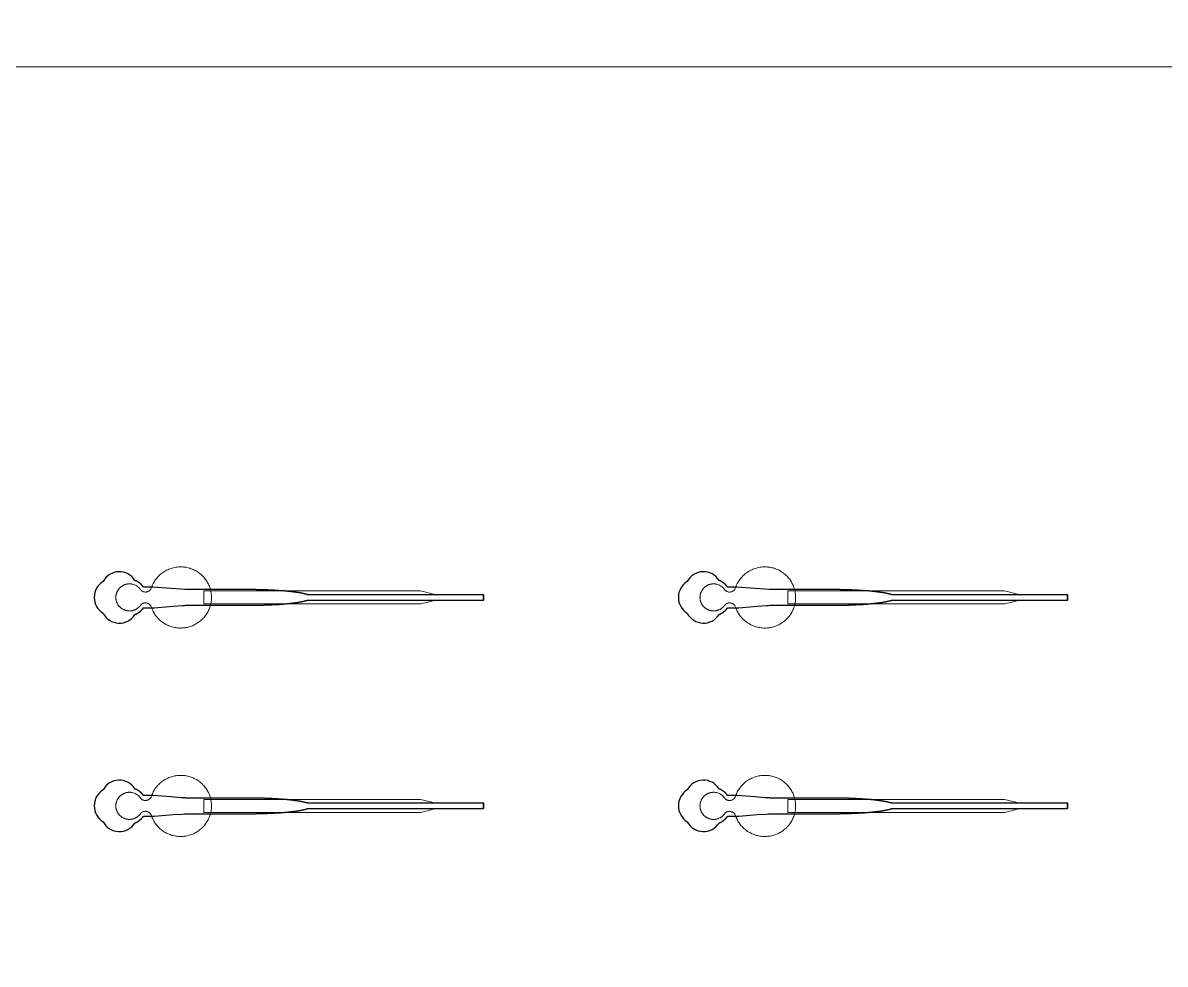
# Model space of a CAD drawing. Header units: inches. Extents: x -52997 to 52003, y -52254 to 52746.
# Drawn here: x -21881 to -10919, y 8292 to 17323 of the extents above; entities that cross this region are included whole.
import ezdxf

# ---------------------------------------------------------------- set-up
doc = ezdxf.new("R2010")
doc.units = ezdxf.units.IN
doc.header["$MEASUREMENT"] = 0
doc.layers.add('1', color=1, linetype='Continuous')
doc.layers.add('2', color=140, linetype='Continuous', lineweight=0)
doc.layers.add('3', color=90, linetype='Continuous', lineweight=0)

msp = doc.modelspace()

# ---------------------------------------------------------------- linework, layer by layer
at = {"layer": '1'}
for points in [[(-16283, -47486), (0, -47486), (16283, -47486, 5.999107)], [(-16250, -47286), (0, -47286), (16250, -47286, 5.986812)], [(-13686, -45486), (0, -45486), (13686, -45486, 6.794322)], [(-20806, 11646), (-20806, 11647), (-20805, 11647), (-20804, 11647), (-20803, 11648), (-20802, 11648), (-20802, 11648), (-20801, 11649), (-20800, 11649), (-20799, 11649), (-20798, 11650), (-20797, 11650), (-20796, 11650), (-20796, 11651), (-20795, 11651), (-20794, 11652), (-20793, 11652), (-20792, 11653), (-20791, 11653), (-20790, 11653), (-20790, 11654), (-20789, 11654), (-20788, 11655), (-20787, 11655), (-20786, 11656), (-20785, 11656), (-20784, 11657), (-20784, 11657), (-20783, 11658), (-20782, 11658), (-20781, 11658), (-20780, 11659), (-20779, 11659), (-20778, 11660), (-20778, 11661), (-20777, 11661), (-20776, 11662), (-20775, 11662), (-20774, 11663), (-20773, 11663), (-20773, 11664), (-20772, 11664), (-20771, 11665), (-20770, 11665), (-20769, 11666), (-20768, 11667), (-20768, 11667), (-20767, 11668), (-20766, 11668), (-20765, 11669), (-20764, 11670), (-20763, 11670), (-20763, 11671), (-20762, 11671), (-20761, 11672), (-20760, 11673), (-20759, 11673), (-20759, 11674), (-20758, 11675), (-20757, 11675), (-20756, 11676), (-20755, 11677), (-20755, 11677), (-20754, 11678), (-20753, 11679), (-20752, 11679), (-20752, 11680), (-20751, 11681), (-20750, 11681), (-20749, 11682), (-20749, 11683), (-20748, 11683), (-20747, 11684), (-20746, 11685), (-20746, 11685), (-20745, 11686), (-20744, 11687), (-20743, 11688), (-20743, 11688), (-20742, 11689), (-20741, 11690), (-20741, 11690), (-20740, 11691), (-20739, 11692), (-20739, 11693), (-20738, 11693), (-20737, 11694), (-20737, 11695), (-20736, 11696), (-20735, 11696), (-20735, 11697), (-20734, 11698), (-20733, 11699), (-20733, 11699), (-20732, 11700), (-20732, 11701), (-20731, 11702), (-20730, 11702), (-20730, 11703), (-20729, 11704), (-20729, 11705), (-20728, 11705), (-20727, 11706), (-20727, 11707), (-20726, 11708), (-20726, 11709), (-20725, 11709), (-20725, 11710), (-20681, 11710), (-20659, 11710), (-20648, 11710), (-20646, 11710), (-20644, 11710), (-20644, 11710), (-20644, 11710), (-20644, 11710), (-20644, 11710), (-20644, 11710), (-20644, 11710), (-20644, 11710), (-20643, 11710), (-20642, 11710), (-20639, 11710), (-20617, 11712), (-20440, 11726), (-20352, 11732), (-20330, 11734), (-20319, 11735), (-20318, 11735), (-20318, 11735), (-20318, 11735), (-20318, 11735), (-20318, 11735), (-20318, 11735), (-20057, 11735), (-20051, 11735), (-20038, 11735), (-19938, 11735), (-19737, 11735), (-19724, 11735), (-19718, 11735), (-19715, 11735), (-19713, 11735), (-19713, 11735), (-19713, 11735), (-19713, 11735), (-19713, 11735), (-19713, 11735), (-19713, 11735), (-19712, 11735), (-19707, 11735), (-19703, 11735), (-19698, 11735), (-19694, 11735), (-19689, 11735), (-19684, 11735), (-19680, 11735), (-19675, 11735), (-19670, 11735), (-19665, 11735), (-19661, 11735), (-19656, 11735), (-19651, 11735), (-19647, 11736), (-19642, 11736), (-19637, 11736), (-19632, 11736), (-19627, 11736), (-19623, 11736), (-19618, 11736), (-19613, 11736), (-19608, 11736), (-19604, 11736), (-19599, 11736), (-19594, 11737), (-19589, 11737), (-19584, 11737), (-19579, 11737), (-19575, 11737), (-19570, 11737), (-19565, 11737), (-19560, 11738), (-19555, 11738), (-19550, 11738), (-19546, 11738), (-19541, 11738), (-19536, 11738), (-19531, 11739), (-19526, 11739), (-19521, 11739), (-19517, 11739), (-19512, 11739), (-19507, 11740), (-19502, 11740), (-19497, 11740), (-19493, 11740), (-19488, 11741), (-19483, 11741), (-19478, 11741), (-19474, 11741), (-19469, 11742), (-19464, 11742), (-19459, 11742), (-19455, 11742), (-19450, 11743), (-19445, 11743), (-19441, 11743), (-19436, 11743), (-19431, 11744), (-19427, 11744), (-19422, 11744), (-19418, 11745), (-19413, 11745), (-19411, 11745), (-19408, 11745), (-19406, 11746), (-19404, 11746), (-19402, 11746), (-19399, 11746), (-19397, 11746), (-19395, 11746), (-19393, 11747), (-19390, 11747), (-19388, 11747), (-19386, 11747), (-19384, 11747), (-19382, 11747), (-19379, 11748), (-19377, 11748), (-19375, 11748), (-19373, 11748), (-19371, 11748), (-19368, 11749), (-19366, 11749), (-19364, 11749), (-19362, 11749), (-19360, 11749), (-19358, 11750), (-19355, 11750), (-19353, 11750), (-19351, 11750), (-19349, 11750), (-19347, 11751), (-19345, 11751), (-19343, 11751), (-19341, 11751), (-19338, 11751), (-19336, 11752), (-19334, 11752), (-19332, 11752), (-19330, 11752), (-19328, 11752), (-19326, 11753), (-19324, 11753), (-19322, 11753), (-19320, 11753), (-19318, 11754), (-19316, 11754), (-19314, 11754), (-19312, 11754), (-19310, 11754), (-19308, 11755), (-19306, 11755), (-19304, 11755), (-19302, 11755), (-19300, 11756), (-19298, 11756), (-19296, 11756), (-19294, 11756), (-19292, 11757), (-19290, 11757), (-19289, 11757), (-19287, 11757), (-19285, 11757), (-19283, 11758), (-19281, 11758), (-19279, 11758), (-19277, 11758), (-19276, 11759), (-19274, 11759), (-19272, 11759), (-19270, 11759), (-19268, 11760), (-19266, 11760), (-19265, 11760), (-19263, 11760), (-19261, 11761), (-19259, 11761), (-19258, 11761), (-19256, 11761), (-19254, 11762), (-19252, 11762), (-19251, 11762), (-19249, 11762), (-19247, 11763), (-19246, 11763), (-19244, 11763), (-19242, 11763), (-19241, 11764), (-19239, 11764), (-19237, 11764), (-19236, 11765), (-19234, 11765), (-19233, 11765), (-19231, 11765), (-19229, 11766), (-19228, 11766), (-19226, 11766), (-19225, 11766), (-19223, 11767), (-19222, 11767), (-19220, 11767), (-19219, 11767), (-19217, 11768), (-19216, 11768), (-19214, 11768), (-19213, 11769), (-19211, 11769), (-19210, 11769), (-19208, 11769), (-19207, 11770), (-19205, 11770), (-19204, 11770), (-19203, 11771), (-19201, 11771), (-19200, 11771), (-19199, 11771), (-19197, 11772), (-19196, 11772), (-19194, 11772), (-19193, 11772), (-19192, 11773), (-19191, 11773), (-19189, 11773), (-19188, 11774), (-19187, 11774), (-19185, 11774), (-19184, 11775), (-19183, 11775), (-19182, 11775), (-19181, 11775), (-19179, 11776), (-19178, 11776), (-19177, 11776), (-19176, 11777), (-19175, 11777), (-19173, 11777), (-19172, 11777), (-19171, 11778), (-19170, 11778), (-19169, 11778), (-19168, 11779), (-19167, 11779), (-19166, 11779), (-19165, 11779), (-19164, 11780), (-19163, 11780), (-19162, 11780), (-19161, 11781), (-19160, 11781), (-19159, 11781), (-19158, 11782), (-19157, 11782), (-19156, 11782), (-19155, 11782), (-19154, 11783), (-19153, 11783), (-19152, 11783), (-19151, 11784), (-19150, 11784), (-19149, 11784), (-19148, 11785), (-19147, 11785), (-17461, 11785), (-17461, 11835), (-19147, 11835), (-19147, 11835), (-19148, 11835), (-19149, 11836), (-19150, 11836), (-19151, 11836), (-19152, 11837), (-19152, 11837), (-19153, 11837), (-19154, 11838), (-19155, 11838), (-19156, 11838), (-19157, 11838), (-19158, 11839), (-19159, 11839), (-19160, 11839), (-19161, 11840), (-19162, 11840), (-19163, 11840), (-19164, 11841), (-19165, 11841), (-19166, 11841), (-19168, 11841), (-19169, 11842), (-19170, 11842), (-19171, 11842), (-19172, 11843), (-19173, 11843), (-19174, 11843), (-19175, 11843), (-19177, 11844), (-19178, 11844), (-19179, 11844), (-19180, 11845), (-19181, 11845), (-19183, 11845), (-19184, 11846), (-19185, 11846), (-19186, 11846), (-19188, 11846), (-19189, 11847), (-19190, 11847), (-19191, 11847), (-19193, 11848), (-19194, 11848), (-19195, 11848), (-19197, 11848), (-19198, 11849), (-19200, 11849), (-19201, 11849), (-19202, 11850), (-19204, 11850), (-19205, 11850), (-19207, 11850), (-19208, 11851), (-19209, 11851), (-19211, 11851), (-19212, 11851), (-19214, 11852), (-19215, 11852), (-19217, 11852), (-19218, 11853), (-19220, 11853), (-19221, 11853), (-19223, 11853), (-19224, 11854), (-19226, 11854), (-19227, 11854), (-19229, 11854), (-19231, 11855), (-19232, 11855), (-19234, 11855), (-19235, 11856), (-19237, 11856), (-19239, 11856), (-19240, 11856), (-19242, 11857), (-19244, 11857), (-19245, 11857), (-19247, 11857), (-19249, 11858), (-19250, 11858), (-19252, 11858), (-19254, 11858), (-19256, 11859), (-19257, 11859), (-19259, 11859), (-19261, 11859), (-19263, 11860), (-19264, 11860), (-19266, 11860), (-19268, 11860), (-19270, 11861), (-19272, 11861), (-19273, 11861), (-19275, 11861), (-19277, 11862), (-19279, 11862), (-19281, 11862), (-19283, 11862), (-19284, 11863), (-19286, 11863), (-19288, 11863), (-19290, 11863), (-19292, 11864), (-19294, 11864), (-19296, 11864), (-19298, 11864), (-19300, 11864), (-19302, 11865), (-19304, 11865), (-19306, 11865), (-19308, 11865), (-19310, 11866), (-19312, 11866), (-19314, 11866), (-19316, 11866), (-19318, 11867), (-19320, 11867), (-19322, 11867), (-19324, 11867), (-19326, 11867), (-19328, 11868), (-19330, 11868), (-19332, 11868), (-19334, 11868), (-19336, 11868), (-19338, 11869), (-19340, 11869), (-19342, 11869), (-19344, 11869), (-19346, 11869), (-19349, 11870), (-19351, 11870), (-19353, 11870), (-19355, 11870), (-19357, 11870), (-19359, 11871), (-19361, 11871), (-19363, 11871), (-19366, 11871), (-19368, 11871), (-19370, 11872), (-19372, 11872), (-19374, 11872), (-19377, 11872), (-19379, 11872), (-19381, 11873), (-19383, 11873), (-19385, 11873), (-19388, 11873), (-19390, 11873), (-19392, 11873), (-19394, 11874), (-19397, 11874), (-19399, 11874), (-19401, 11874), (-19403, 11874), (-19406, 11874), (-19408, 11875), (-19410, 11875), (-19415, 11875), (-19419, 11875), (-19424, 11876), (-19428, 11876), (-19433, 11876), (-19438, 11877), (-19442, 11877), (-19447, 11877), (-19452, 11878), (-19456, 11878), (-19461, 11878), (-19466, 11878), (-19470, 11879), (-19475, 11879), (-19480, 11879), (-19485, 11879), (-19489, 11880), (-19494, 11880), (-19499, 11880), (-19504, 11880), (-19508, 11881), (-19513, 11881), (-19518, 11881), (-19523, 11881), (-19528, 11881), (-19532, 11882), (-19537, 11882), (-19542, 11882), (-19547, 11882), (-19552, 11882), (-19556, 11882), (-19561, 11883), (-19566, 11883), (-19571, 11883), (-19576, 11883), (-19581, 11883), (-19585, 11883), (-19590, 11883), (-19595, 11884), (-19600, 11884), (-19604, 11884), (-19609, 11884), (-19614, 11884), (-19619, 11884), (-19624, 11884), (-19628, 11884), (-19633, 11884), (-19638, 11884), (-19643, 11885), (-19647, 11885), (-19652, 11885), (-19657, 11885), (-19661, 11885), (-19666, 11885), (-19671, 11885), (-19675, 11885), (-19680, 11885), (-19685, 11885), (-19689, 11885), (-19694, 11885), (-19698, 11885), (-19701, 11885), (-19701, 11885), (-19702, 11885), (-19702, 11885), (-19702, 11885), (-19704, 11885), (-19710, 11885), (-19723, 11885), (-19774, 11885), (-19978, 11885), (-20029, 11885), (-20054, 11885), (-20060, 11885), (-20062, 11885), (-20318, 11885), (-20318, 11885), (-20318, 11885), (-20318, 11885), (-20318, 11885), (-20318, 11885), (-20319, 11885), (-20320, 11885), (-20326, 11886), (-20370, 11889), (-20458, 11896), (-20635, 11909), (-20640, 11910), (-20643, 11910), (-20644, 11910), (-20644, 11910), (-20644, 11910), (-20644, 11910), (-20644, 11910), (-20644, 11910), (-20644, 11910), (-20644, 11910), (-20645, 11910), (-20647, 11910), (-20653, 11910), (-20664, 11910), (-20685, 11910), (-20707, 11910), (-20718, 11910), (-20724, 11910), (-20724, 11910), (-20724, 11910), (-20725, 11910), (-20725, 11910), (-20725, 11910), (-20725, 11910), (-20725, 11910), (-20725, 11911), (-20726, 11912), (-20727, 11913), (-20727, 11914), (-20728, 11915), (-20729, 11916), (-20730, 11917), (-20731, 11918), (-20732, 11920), (-20733, 11921), (-20734, 11922), (-20734, 11923), (-20735, 11924), (-20736, 11925), (-20737, 11926), (-20738, 11927), (-20739, 11928), (-20740, 11929), (-20741, 11930), (-20742, 11932), (-20743, 11933), (-20744, 11934), (-20746, 11935), (-20747, 11936), (-20748, 11937), (-20749, 11938), (-20750, 11939), (-20751, 11940), (-20752, 11941), (-20753, 11942), (-20754, 11943), (-20756, 11944), (-20757, 11945), (-20758, 11946), (-20759, 11947), (-20760, 11948), (-20762, 11949), (-20763, 11950), (-20764, 11951), (-20765, 11951), (-20767, 11952), (-20768, 11953), (-20769, 11954), (-20770, 11955), (-20772, 11956), (-20773, 11957), (-20774, 11958), (-20776, 11958), (-20777, 11959), (-20778, 11960), (-20780, 11961), (-20781, 11962), (-20782, 11962), (-20784, 11963), (-20785, 11964), (-20786, 11965), (-20788, 11965), (-20789, 11966), (-20791, 11967), (-20792, 11968), (-20793, 11968), (-20795, 11969), (-20796, 11970), (-20798, 11970), (-20799, 11971), (-20801, 11971), (-20802, 11972), (-20803, 11973), (-20805, 11973), (-20806, 11974, 0.576044), (-21111, 11964, 0.560065), (-21111, 11658, 0.578435)], [(-15200, 11646), (-15200, 11647), (-15199, 11647), (-15198, 11647), (-15197, 11648), (-15197, 11648), (-15196, 11648), (-15195, 11649), (-15194, 11649), (-15193, 11649), (-15192, 11650), (-15191, 11650), (-15191, 11650), (-15190, 11651), (-15189, 11651), (-15188, 11652), (-15187, 11652), (-15186, 11653), (-15185, 11653), (-15185, 11653), (-15184, 11654), (-15183, 11654), (-15182, 11655), (-15181, 11655), (-15180, 11656), (-15179, 11656), (-15179, 11657), (-15178, 11657), (-15177, 11658), (-15176, 11658), (-15175, 11658), (-15174, 11659), (-15173, 11659), (-15173, 11660), (-15172, 11661), (-15171, 11661), (-15170, 11662), (-15169, 11662), (-15168, 11663), (-15168, 11663), (-15167, 11664), (-15166, 11664), (-15165, 11665), (-15164, 11665), (-15163, 11666), (-15162, 11667), (-15162, 11667), (-15161, 11668), (-15160, 11668), (-15159, 11669), (-15158, 11670), (-15158, 11670), (-15157, 11671), (-15156, 11671), (-15155, 11672), (-15154, 11673), (-15154, 11673), (-15153, 11674), (-15152, 11675), (-15151, 11675), (-15150, 11676), (-15150, 11677), (-15149, 11677), (-15148, 11678), (-15147, 11679), (-15146, 11679), (-15146, 11680), (-15145, 11681), (-15144, 11681), (-15143, 11682), (-15143, 11683), (-15142, 11683), (-15141, 11684), (-15140, 11685), (-15140, 11685), (-15139, 11686), (-15138, 11687), (-15138, 11688), (-15137, 11688), (-15136, 11689), (-15135, 11690), (-15135, 11690), (-15134, 11691), (-15133, 11692), (-15133, 11693), (-15132, 11693), (-15131, 11694), (-15131, 11695), (-15130, 11696), (-15129, 11696), (-15129, 11697), (-15128, 11698), (-15127, 11699), (-15127, 11699), (-15126, 11700), (-15126, 11701), (-15125, 11702), (-15124, 11702), (-15124, 11703), (-15123, 11704), (-15123, 11705), (-15122, 11705), (-15121, 11706), (-15121, 11707), (-15120, 11708), (-15120, 11709), (-15119, 11709), (-15119, 11710), (-15075, 11710), (-15053, 11710), (-15042, 11710), (-15040, 11710), (-15038, 11710), (-15038, 11710), (-15038, 11710), (-15038, 11710), (-15038, 11710), (-15038, 11710), (-15038, 11710), (-15038, 11710), (-15037, 11710), (-15036, 11710), (-15033, 11710), (-15011, 11712), (-14834, 11726), (-14746, 11732), (-14724, 11734), (-14713, 11735), (-14712, 11735), (-14712, 11735), (-14712, 11735), (-14712, 11735), (-14712, 11735), (-14712, 11735), (-14451, 11735), (-14445, 11735), (-14433, 11735), (-14332, 11735), (-14131, 11735), (-14118, 11735), (-14112, 11735), (-14109, 11735), (-14107, 11735), (-14107, 11735), (-14107, 11735), (-14107, 11735), (-14107, 11735), (-14107, 11735), (-14107, 11735), (-14106, 11735), (-14101, 11735), (-14097, 11735), (-14092, 11735), (-14088, 11735), (-14083, 11735), (-14078, 11735), (-14074, 11735), (-14069, 11735), (-14064, 11735), (-14060, 11735), (-14055, 11735), (-14050, 11735), (-14045, 11735), (-14041, 11736), (-14036, 11736), (-14031, 11736), (-14026, 11736), (-14022, 11736), (-14017, 11736), (-14012, 11736), (-14007, 11736), (-14002, 11736), (-13998, 11736), (-13993, 11736), (-13988, 11737), (-13983, 11737), (-13978, 11737), (-13974, 11737), (-13969, 11737), (-13964, 11737), (-13959, 11737), (-13954, 11738), (-13949, 11738), (-13945, 11738), (-13940, 11738), (-13935, 11738), (-13930, 11738), (-13925, 11739), (-13920, 11739), (-13916, 11739), (-13911, 11739), (-13906, 11739), (-13901, 11740), (-13896, 11740), (-13892, 11740), (-13887, 11740), (-13882, 11741), (-13877, 11741), (-13872, 11741), (-13868, 11741), (-13863, 11742), (-13858, 11742), (-13854, 11742), (-13849, 11742), (-13844, 11743), (-13839, 11743), (-13835, 11743), (-13830, 11743), (-13825, 11744), (-13821, 11744), (-13816, 11744), (-13812, 11745), (-13807, 11745), (-13805, 11745), (-13803, 11745), (-13800, 11746), (-13798, 11746), (-13796, 11746), (-13793, 11746), (-13791, 11746), (-13789, 11746), (-13787, 11747), (-13785, 11747), (-13782, 11747), (-13780, 11747), (-13778, 11747), (-13776, 11747), (-13773, 11748), (-13771, 11748), (-13769, 11748), (-13767, 11748), (-13765, 11748), (-13762, 11749), (-13760, 11749), (-13758, 11749), (-13756, 11749), (-13754, 11749), (-13752, 11750), (-13750, 11750), (-13747, 11750), (-13745, 11750), (-13743, 11750), (-13741, 11751), (-13739, 11751), (-13737, 11751), (-13735, 11751), (-13733, 11751), (-13730, 11752), (-13728, 11752), (-13726, 11752), (-13724, 11752), (-13722, 11752), (-13720, 11753), (-13718, 11753), (-13716, 11753), (-13714, 11753), (-13712, 11754), (-13710, 11754), (-13708, 11754), (-13706, 11754), (-13704, 11754), (-13702, 11755), (-13700, 11755), (-13698, 11755), (-13696, 11755), (-13694, 11756), (-13692, 11756), (-13690, 11756), (-13688, 11756), (-13687, 11757), (-13685, 11757), (-13683, 11757), (-13681, 11757), (-13679, 11757), (-13677, 11758), (-13675, 11758), (-13673, 11758), (-13671, 11758), (-13670, 11759), (-13668, 11759), (-13666, 11759), (-13664, 11759), (-13662, 11760), (-13661, 11760), (-13659, 11760), (-13657, 11760), (-13655, 11761), (-13654, 11761), (-13652, 11761), (-13650, 11761), (-13648, 11762), (-13647, 11762), (-13645, 11762), (-13643, 11762), (-13641, 11763), (-13640, 11763), (-13638, 11763), (-13636, 11763), (-13635, 11764), (-13633, 11764), (-13632, 11764), (-13630, 11765), (-13628, 11765), (-13627, 11765), (-13625, 11765), (-13624, 11766), (-13622, 11766), (-13620, 11766), (-13619, 11766), (-13617, 11767), (-13616, 11767), (-13614, 11767), (-13613, 11767), (-13611, 11768), (-13610, 11768), (-13608, 11768), (-13607, 11769), (-13605, 11769), (-13604, 11769), (-13602, 11769), (-13601, 11770), (-13600, 11770), (-13598, 11770), (-13597, 11771), (-13595, 11771), (-13594, 11771), (-13593, 11771), (-13591, 11772), (-13590, 11772), (-13589, 11772), (-13587, 11772), (-13586, 11773), (-13585, 11773), (-13583, 11773), (-13582, 11774), (-13581, 11774), (-13580, 11774), (-13578, 11775), (-13577, 11775), (-13576, 11775), (-13575, 11775), (-13573, 11776), (-13572, 11776), (-13571, 11776), (-13570, 11777), (-13569, 11777), (-13568, 11777), (-13566, 11777), (-13565, 11778), (-13564, 11778), (-13563, 11778), (-13562, 11779), (-13561, 11779), (-13560, 11779), (-13559, 11779), (-13558, 11780), (-13557, 11780), (-13556, 11780), (-13555, 11781), (-13554, 11781), (-13553, 11781), (-13552, 11782), (-13551, 11782), (-13550, 11782), (-13549, 11782), (-13548, 11783), (-13547, 11783), (-13546, 11783), (-13545, 11784), (-13544, 11784), (-13543, 11784), (-13542, 11785), (-13541, 11785), (-11855, 11785), (-11855, 11835), (-13541, 11835), (-13541, 11835), (-13542, 11835), (-13543, 11836), (-13544, 11836), (-13545, 11836), (-13546, 11837), (-13547, 11837), (-13548, 11837), (-13548, 11838), (-13549, 11838), (-13550, 11838), (-13551, 11838), (-13552, 11839), (-13553, 11839), (-13554, 11839), (-13555, 11840), (-13556, 11840), (-13557, 11840), (-13558, 11841), (-13559, 11841), (-13561, 11841), (-13562, 11841), (-13563, 11842), (-13564, 11842), (-13565, 11842), (-13566, 11843), (-13567, 11843), (-13568, 11843), (-13570, 11843), (-13571, 11844), (-13572, 11844), (-13573, 11844), (-13574, 11845), (-13575, 11845), (-13577, 11845), (-13578, 11846), (-13579, 11846), (-13580, 11846), (-13582, 11846), (-13583, 11847), (-13584, 11847), (-13586, 11847), (-13587, 11848), (-13588, 11848), (-13590, 11848), (-13591, 11848), (-13592, 11849), (-13594, 11849), (-13595, 11849), (-13596, 11850), (-13598, 11850), (-13599, 11850), (-13601, 11850), (-13602, 11851), (-13603, 11851), (-13605, 11851), (-13606, 11851), (-13608, 11852), (-13609, 11852), (-13611, 11852), (-13612, 11853), (-13614, 11853), (-13615, 11853), (-13617, 11853), (-13618, 11854), (-13620, 11854), (-13622, 11854), (-13623, 11854), (-13625, 11855), (-13626, 11855), (-13628, 11855), (-13630, 11856), (-13631, 11856), (-13633, 11856), (-13634, 11856), (-13636, 11857), (-13638, 11857), (-13639, 11857), (-13641, 11857), (-13643, 11858), (-13645, 11858), (-13646, 11858), (-13648, 11858), (-13650, 11859), (-13651, 11859), (-13653, 11859), (-13655, 11859), (-13657, 11860), (-13658, 11860), (-13660, 11860), (-13662, 11860), (-13664, 11861), (-13666, 11861), (-13667, 11861), (-13669, 11861), (-13671, 11862), (-13673, 11862), (-13675, 11862), (-13677, 11862), (-13679, 11863), (-13680, 11863), (-13682, 11863), (-13684, 11863), (-13686, 11864), (-13688, 11864), (-13690, 11864), (-13692, 11864), (-13694, 11864), (-13696, 11865), (-13698, 11865), (-13700, 11865), (-13702, 11865), (-13704, 11866), (-13706, 11866), (-13708, 11866), (-13710, 11866), (-13712, 11867), (-13714, 11867), (-13716, 11867), (-13718, 11867), (-13720, 11867), (-13722, 11868), (-13724, 11868), (-13726, 11868), (-13728, 11868), (-13730, 11868), (-13732, 11869), (-13734, 11869), (-13736, 11869), (-13738, 11869), (-13741, 11869), (-13743, 11870), (-13745, 11870), (-13747, 11870), (-13749, 11870), (-13751, 11870), (-13753, 11871), (-13755, 11871), (-13758, 11871), (-13760, 11871), (-13762, 11871), (-13764, 11872), (-13766, 11872), (-13768, 11872), (-13771, 11872), (-13773, 11872), (-13775, 11873), (-13777, 11873), (-13780, 11873), (-13782, 11873), (-13784, 11873), (-13786, 11873), (-13788, 11874), (-13791, 11874), (-13793, 11874), (-13795, 11874), (-13797, 11874), (-13800, 11874), (-13802, 11875), (-13804, 11875), (-13809, 11875), (-13813, 11875), (-13818, 11876), (-13823, 11876), (-13827, 11876), (-13832, 11877), (-13836, 11877), (-13841, 11877), (-13846, 11878), (-13850, 11878), (-13855, 11878), (-13860, 11878), (-13865, 11879), (-13869, 11879), (-13874, 11879), (-13879, 11879), (-13884, 11880), (-13888, 11880), (-13893, 11880), (-13898, 11880), (-13903, 11881), (-13907, 11881), (-13912, 11881), (-13917, 11881), (-13922, 11881), (-13927, 11882), (-13931, 11882), (-13936, 11882), (-13941, 11882), (-13946, 11882), (-13951, 11882), (-13955, 11883), (-13960, 11883), (-13965, 11883), (-13970, 11883), (-13975, 11883), (-13979, 11883), (-13984, 11883), (-13989, 11884), (-13994, 11884), (-13999, 11884), (-14003, 11884), (-14008, 11884), (-14013, 11884), (-14018, 11884), (-14022, 11884), (-14027, 11884), (-14032, 11884), (-14037, 11885), (-14041, 11885), (-14046, 11885), (-14051, 11885), (-14055, 11885), (-14060, 11885), (-14065, 11885), (-14069, 11885), (-14074, 11885), (-14079, 11885), (-14083, 11885), (-14088, 11885), (-14093, 11885), (-14095, 11885), (-14095, 11885), (-14096, 11885), (-14096, 11885), (-14096, 11885), (-14098, 11885), (-14104, 11885), (-14117, 11885), (-14168, 11885), (-14372, 11885), (-14423, 11885), (-14448, 11885), (-14455, 11885), (-14456, 11885), (-14712, 11885), (-14712, 11885), (-14712, 11885), (-14712, 11885), (-14712, 11885), (-14713, 11885), (-14713, 11885), (-14714, 11885), (-14720, 11886), (-14764, 11889), (-14852, 11896), (-15029, 11909), (-15034, 11910), (-15037, 11910), (-15038, 11910), (-15038, 11910), (-15038, 11910), (-15038, 11910), (-15038, 11910), (-15038, 11910), (-15038, 11910), (-15038, 11910), (-15039, 11910), (-15041, 11910), (-15047, 11910), (-15058, 11910), (-15080, 11910), (-15101, 11910), (-15112, 11910), (-15118, 11910), (-15118, 11910), (-15119, 11910), (-15119, 11910), (-15119, 11910), (-15119, 11910), (-15119, 11910), (-15119, 11910), (-15119, 11911), (-15120, 11912), (-15121, 11913), (-15122, 11914), (-15122, 11915), (-15123, 11916), (-15124, 11917), (-15125, 11918), (-15126, 11920), (-15127, 11921), (-15128, 11922), (-15129, 11923), (-15130, 11924), (-15131, 11925), (-15131, 11926), (-15132, 11927), (-15133, 11928), (-15134, 11929), (-15135, 11930), (-15136, 11932), (-15138, 11933), (-15139, 11934), (-15140, 11935), (-15141, 11936), (-15142, 11937), (-15143, 11938), (-15144, 11939), (-15145, 11940), (-15146, 11941), (-15147, 11942), (-15149, 11943), (-15150, 11944), (-15151, 11945), (-15152, 11946), (-15153, 11947), (-15155, 11948), (-15156, 11949), (-15157, 11950), (-15158, 11951), (-15159, 11951), (-15161, 11952), (-15162, 11953), (-15163, 11954), (-15165, 11955), (-15166, 11956), (-15167, 11957), (-15168, 11958), (-15170, 11958), (-15171, 11959), (-15172, 11960), (-15174, 11961), (-15175, 11962), (-15176, 11962), (-15178, 11963), (-15179, 11964), (-15181, 11965), (-15182, 11965), (-15183, 11966), (-15185, 11967), (-15186, 11968), (-15188, 11968), (-15189, 11969), (-15190, 11970), (-15192, 11970), (-15193, 11971), (-15195, 11971), (-15196, 11972), (-15198, 11973), (-15199, 11973), (-15200, 11974, 0.576044), (-15505, 11964, 0.560065), (-15505, 11658, 0.578435)], [(-20806, 9646), (-20806, 9647), (-20805, 9647), (-20804, 9647), (-20803, 9648), (-20802, 9648), (-20802, 9648), (-20801, 9649), (-20800, 9649), (-20799, 9649), (-20798, 9650), (-20797, 9650), (-20796, 9650), (-20796, 9651), (-20795, 9651), (-20794, 9652), (-20793, 9652), (-20792, 9653), (-20791, 9653), (-20790, 9653), (-20790, 9654), (-20789, 9654), (-20788, 9655), (-20787, 9655), (-20786, 9656), (-20785, 9656), (-20784, 9657), (-20784, 9657), (-20783, 9658), (-20782, 9658), (-20781, 9658), (-20780, 9659), (-20779, 9659), (-20778, 9660), (-20778, 9661), (-20777, 9661), (-20776, 9662), (-20775, 9662), (-20774, 9663), (-20773, 9663), (-20773, 9664), (-20772, 9664), (-20771, 9665), (-20770, 9665), (-20769, 9666), (-20768, 9667), (-20768, 9667), (-20767, 9668), (-20766, 9668), (-20765, 9669), (-20764, 9670), (-20763, 9670), (-20763, 9671), (-20762, 9671), (-20761, 9672), (-20760, 9673), (-20759, 9673), (-20759, 9674), (-20758, 9675), (-20757, 9675), (-20756, 9676), (-20755, 9677), (-20755, 9677), (-20754, 9678), (-20753, 9679), (-20752, 9679), (-20752, 9680), (-20751, 9681), (-20750, 9681), (-20749, 9682), (-20749, 9683), (-20748, 9683), (-20747, 9684), (-20746, 9685), (-20746, 9685), (-20745, 9686), (-20744, 9687), (-20743, 9688), (-20743, 9688), (-20742, 9689), (-20741, 9690), (-20741, 9690), (-20740, 9691), (-20739, 9692), (-20739, 9693), (-20738, 9693), (-20737, 9694), (-20737, 9695), (-20736, 9696), (-20735, 9696), (-20735, 9697), (-20734, 9698), (-20733, 9699), (-20733, 9699), (-20732, 9700), (-20732, 9701), (-20731, 9702), (-20730, 9702), (-20730, 9703), (-20729, 9704), (-20729, 9705), (-20728, 9705), (-20727, 9706), (-20727, 9707), (-20726, 9708), (-20726, 9709), (-20725, 9709), (-20725, 9710), (-20681, 9710), (-20659, 9710), (-20648, 9710), (-20646, 9710), (-20644, 9710), (-20644, 9710), (-20644, 9710), (-20644, 9710), (-20644, 9710), (-20644, 9710), (-20644, 9710), (-20644, 9710), (-20643, 9710), (-20642, 9710), (-20639, 9710), (-20617, 9712), (-20440, 9726), (-20352, 9732), (-20330, 9734), (-20319, 9735), (-20318, 9735), (-20318, 9735), (-20318, 9735), (-20318, 9735), (-20318, 9735), (-20318, 9735), (-20057, 9735), (-20051, 9735), (-20038, 9735), (-19938, 9735), (-19737, 9735), (-19724, 9735), (-19718, 9735), (-19715, 9735), (-19713, 9735), (-19713, 9735), (-19713, 9735), (-19713, 9735), (-19713, 9735), (-19713, 9735), (-19713, 9735), (-19712, 9735), (-19707, 9735), (-19703, 9735), (-19698, 9735), (-19694, 9735), (-19689, 9735), (-19684, 9735), (-19680, 9735), (-19675, 9735), (-19670, 9735), (-19665, 9735), (-19661, 9735), (-19656, 9735), (-19651, 9735), (-19647, 9736), (-19642, 9736), (-19637, 9736), (-19632, 9736), (-19627, 9736), (-19623, 9736), (-19618, 9736), (-19613, 9736), (-19608, 9736), (-19604, 9736), (-19599, 9736), (-19594, 9737), (-19589, 9737), (-19584, 9737), (-19579, 9737), (-19575, 9737), (-19570, 9737), (-19565, 9737), (-19560, 9738), (-19555, 9738), (-19550, 9738), (-19546, 9738), (-19541, 9738), (-19536, 9738), (-19531, 9739), (-19526, 9739), (-19521, 9739), (-19517, 9739), (-19512, 9739), (-19507, 9740), (-19502, 9740), (-19497, 9740), (-19493, 9740), (-19488, 9741), (-19483, 9741), (-19478, 9741), (-19474, 9741), (-19469, 9742), (-19464, 9742), (-19459, 9742), (-19455, 9742), (-19450, 9743), (-19445, 9743), (-19441, 9743), (-19436, 9743), (-19431, 9744), (-19427, 9744), (-19422, 9744), (-19418, 9745), (-19413, 9745), (-19411, 9745), (-19408, 9745), (-19406, 9746), (-19404, 9746), (-19402, 9746), (-19399, 9746), (-19397, 9746), (-19395, 9746), (-19393, 9747), (-19390, 9747), (-19388, 9747), (-19386, 9747), (-19384, 9747), (-19382, 9747), (-19379, 9748), (-19377, 9748), (-19375, 9748), (-19373, 9748), (-19371, 9748), (-19368, 9749), (-19366, 9749), (-19364, 9749), (-19362, 9749), (-19360, 9749), (-19358, 9750), (-19355, 9750), (-19353, 9750), (-19351, 9750), (-19349, 9750), (-19347, 9751), (-19345, 9751), (-19343, 9751), (-19341, 9751), (-19338, 9751), (-19336, 9752), (-19334, 9752), (-19332, 9752), (-19330, 9752), (-19328, 9752), (-19326, 9753), (-19324, 9753), (-19322, 9753), (-19320, 9753), (-19318, 9754), (-19316, 9754), (-19314, 9754), (-19312, 9754), (-19310, 9754), (-19308, 9755), (-19306, 9755), (-19304, 9755), (-19302, 9755), (-19300, 9756), (-19298, 9756), (-19296, 9756), (-19294, 9756), (-19292, 9757), (-19290, 9757), (-19289, 9757), (-19287, 9757), (-19285, 9757), (-19283, 9758), (-19281, 9758), (-19279, 9758), (-19277, 9758), (-19276, 9759), (-19274, 9759), (-19272, 9759), (-19270, 9759), (-19268, 9760), (-19266, 9760), (-19265, 9760), (-19263, 9760), (-19261, 9761), (-19259, 9761), (-19258, 9761), (-19256, 9761), (-19254, 9762), (-19252, 9762), (-19251, 9762), (-19249, 9762), (-19247, 9763), (-19246, 9763), (-19244, 9763), (-19242, 9763), (-19241, 9764), (-19239, 9764), (-19237, 9764), (-19236, 9765), (-19234, 9765), (-19233, 9765), (-19231, 9765), (-19229, 9766), (-19228, 9766), (-19226, 9766), (-19225, 9766), (-19223, 9767), (-19222, 9767), (-19220, 9767), (-19219, 9767), (-19217, 9768), (-19216, 9768), (-19214, 9768), (-19213, 9769), (-19211, 9769), (-19210, 9769), (-19208, 9769), (-19207, 9770), (-19205, 9770), (-19204, 9770), (-19203, 9771), (-19201, 9771), (-19200, 9771), (-19199, 9771), (-19197, 9772), (-19196, 9772), (-19194, 9772), (-19193, 9772), (-19192, 9773), (-19191, 9773), (-19189, 9773), (-19188, 9774), (-19187, 9774), (-19185, 9774), (-19184, 9775), (-19183, 9775), (-19182, 9775), (-19181, 9775), (-19179, 9776), (-19178, 9776), (-19177, 9776), (-19176, 9777), (-19175, 9777), (-19173, 9777), (-19172, 9777), (-19171, 9778), (-19170, 9778), (-19169, 9778), (-19168, 9779), (-19167, 9779), (-19166, 9779), (-19165, 9779), (-19164, 9780), (-19163, 9780), (-19162, 9780), (-19161, 9781), (-19160, 9781), (-19159, 9781), (-19158, 9782), (-19157, 9782), (-19156, 9782), (-19155, 9782), (-19154, 9783), (-19153, 9783), (-19152, 9783), (-19151, 9784), (-19150, 9784), (-19149, 9784), (-19148, 9785), (-19147, 9785), (-17461, 9785), (-17461, 9835), (-19147, 9835), (-19147, 9835), (-19148, 9835), (-19149, 9836), (-19150, 9836), (-19151, 9836), (-19152, 9837), (-19152, 9837), (-19153, 9837), (-19154, 9838), (-19155, 9838), (-19156, 9838), (-19157, 9838), (-19158, 9839), (-19159, 9839), (-19160, 9839), (-19161, 9840), (-19162, 9840), (-19163, 9840), (-19164, 9841), (-19165, 9841), (-19166, 9841), (-19168, 9841), (-19169, 9842), (-19170, 9842), (-19171, 9842), (-19172, 9843), (-19173, 9843), (-19174, 9843), (-19175, 9843), (-19177, 9844), (-19178, 9844), (-19179, 9844), (-19180, 9845), (-19181, 9845), (-19183, 9845), (-19184, 9846), (-19185, 9846), (-19186, 9846), (-19188, 9846), (-19189, 9847), (-19190, 9847), (-19191, 9847), (-19193, 9848), (-19194, 9848), (-19195, 9848), (-19197, 9848), (-19198, 9849), (-19200, 9849), (-19201, 9849), (-19202, 9850), (-19204, 9850), (-19205, 9850), (-19207, 9850), (-19208, 9851), (-19209, 9851), (-19211, 9851), (-19212, 9851), (-19214, 9852), (-19215, 9852), (-19217, 9852), (-19218, 9853), (-19220, 9853), (-19221, 9853), (-19223, 9853), (-19224, 9854), (-19226, 9854), (-19227, 9854), (-19229, 9854), (-19231, 9855), (-19232, 9855), (-19234, 9855), (-19235, 9856), (-19237, 9856), (-19239, 9856), (-19240, 9856), (-19242, 9857), (-19244, 9857), (-19245, 9857), (-19247, 9857), (-19249, 9858), (-19250, 9858), (-19252, 9858), (-19254, 9858), (-19256, 9859), (-19257, 9859), (-19259, 9859), (-19261, 9859), (-19263, 9860), (-19264, 9860), (-19266, 9860), (-19268, 9860), (-19270, 9861), (-19272, 9861), (-19273, 9861), (-19275, 9861), (-19277, 9862), (-19279, 9862), (-19281, 9862), (-19283, 9862), (-19284, 9863), (-19286, 9863), (-19288, 9863), (-19290, 9863), (-19292, 9864), (-19294, 9864), (-19296, 9864), (-19298, 9864), (-19300, 9864), (-19302, 9865), (-19304, 9865), (-19306, 9865), (-19308, 9865), (-19310, 9866), (-19312, 9866), (-19314, 9866), (-19316, 9866), (-19318, 9867), (-19320, 9867), (-19322, 9867), (-19324, 9867), (-19326, 9867), (-19328, 9868), (-19330, 9868), (-19332, 9868), (-19334, 9868), (-19336, 9868), (-19338, 9869), (-19340, 9869), (-19342, 9869), (-19344, 9869), (-19346, 9869), (-19349, 9870), (-19351, 9870), (-19353, 9870), (-19355, 9870), (-19357, 9870), (-19359, 9871), (-19361, 9871), (-19363, 9871), (-19366, 9871), (-19368, 9871), (-19370, 9872), (-19372, 9872), (-19374, 9872), (-19377, 9872), (-19379, 9872), (-19381, 9873), (-19383, 9873), (-19385, 9873), (-19388, 9873), (-19390, 9873), (-19392, 9873), (-19394, 9874), (-19397, 9874), (-19399, 9874), (-19401, 9874), (-19403, 9874), (-19406, 9874), (-19408, 9875), (-19410, 9875), (-19415, 9875), (-19419, 9875), (-19424, 9876), (-19428, 9876), (-19433, 9876), (-19438, 9877), (-19442, 9877), (-19447, 9877), (-19452, 9878), (-19456, 9878), (-19461, 9878), (-19466, 9878), (-19470, 9879), (-19475, 9879), (-19480, 9879), (-19485, 9879), (-19489, 9880), (-19494, 9880), (-19499, 9880), (-19504, 9880), (-19508, 9881), (-19513, 9881), (-19518, 9881), (-19523, 9881), (-19528, 9881), (-19532, 9882), (-19537, 9882), (-19542, 9882), (-19547, 9882), (-19552, 9882), (-19556, 9882), (-19561, 9883), (-19566, 9883), (-19571, 9883), (-19576, 9883), (-19581, 9883), (-19585, 9883), (-19590, 9883), (-19595, 9884), (-19600, 9884), (-19604, 9884), (-19609, 9884), (-19614, 9884), (-19619, 9884), (-19624, 9884), (-19628, 9884), (-19633, 9884), (-19638, 9884), (-19643, 9885), (-19647, 9885), (-19652, 9885), (-19657, 9885), (-19661, 9885), (-19666, 9885), (-19671, 9885), (-19675, 9885), (-19680, 9885), (-19685, 9885), (-19689, 9885), (-19694, 9885), (-19698, 9885), (-19701, 9885), (-19701, 9885), (-19702, 9885), (-19702, 9885), (-19702, 9885), (-19704, 9885), (-19710, 9885), (-19723, 9885), (-19774, 9885), (-19978, 9885), (-20029, 9885), (-20054, 9885), (-20060, 9885), (-20062, 9885), (-20318, 9885), (-20318, 9885), (-20318, 9885), (-20318, 9885), (-20318, 9885), (-20318, 9885), (-20319, 9885), (-20320, 9885), (-20326, 9886), (-20370, 9889), (-20458, 9896), (-20635, 9909), (-20640, 9910), (-20643, 9910), (-20644, 9910), (-20644, 9910), (-20644, 9910), (-20644, 9910), (-20644, 9910), (-20644, 9910), (-20644, 9910), (-20644, 9910), (-20645, 9910), (-20647, 9910), (-20653, 9910), (-20664, 9910), (-20685, 9910), (-20707, 9910), (-20718, 9910), (-20724, 9910), (-20724, 9910), (-20724, 9910), (-20725, 9910), (-20725, 9910), (-20725, 9910), (-20725, 9910), (-20725, 9910), (-20725, 9911), (-20726, 9912), (-20727, 9913), (-20727, 9914), (-20728, 9915), (-20729, 9916), (-20730, 9917), (-20731, 9918), (-20732, 9920), (-20733, 9921), (-20734, 9922), (-20734, 9923), (-20735, 9924), (-20736, 9925), (-20737, 9926), (-20738, 9927), (-20739, 9928), (-20740, 9929), (-20741, 9930), (-20742, 9932), (-20743, 9933), (-20744, 9934), (-20746, 9935), (-20747, 9936), (-20748, 9937), (-20749, 9938), (-20750, 9939), (-20751, 9940), (-20752, 9941), (-20753, 9942), (-20754, 9943), (-20756, 9944), (-20757, 9945), (-20758, 9946), (-20759, 9947), (-20760, 9948), (-20762, 9949), (-20763, 9950), (-20764, 9951), (-20765, 9951), (-20767, 9952), (-20768, 9953), (-20769, 9954), (-20770, 9955), (-20772, 9956), (-20773, 9957), (-20774, 9958), (-20776, 9958), (-20777, 9959), (-20778, 9960), (-20780, 9961), (-20781, 9962), (-20782, 9962), (-20784, 9963), (-20785, 9964), (-20786, 9965), (-20788, 9965), (-20789, 9966), (-20791, 9967), (-20792, 9968), (-20793, 9968), (-20795, 9969), (-20796, 9970), (-20798, 9970), (-20799, 9971), (-20801, 9971), (-20802, 9972), (-20803, 9973), (-20805, 9973), (-20806, 9974, 0.576044), (-21111, 9964, 0.560065), (-21111, 9658, 0.578435)], [(-15200, 9646), (-15200, 9647), (-15199, 9647), (-15198, 9647), (-15197, 9648), (-15197, 9648), (-15196, 9648), (-15195, 9649), (-15194, 9649), (-15193, 9649), (-15192, 9650), (-15191, 9650), (-15191, 9650), (-15190, 9651), (-15189, 9651), (-15188, 9652), (-15187, 9652), (-15186, 9653), (-15185, 9653), (-15185, 9653), (-15184, 9654), (-15183, 9654), (-15182, 9655), (-15181, 9655), (-15180, 9656), (-15179, 9656), (-15179, 9657), (-15178, 9657), (-15177, 9658), (-15176, 9658), (-15175, 9658), (-15174, 9659), (-15173, 9659), (-15173, 9660), (-15172, 9661), (-15171, 9661), (-15170, 9662), (-15169, 9662), (-15168, 9663), (-15168, 9663), (-15167, 9664), (-15166, 9664), (-15165, 9665), (-15164, 9665), (-15163, 9666), (-15162, 9667), (-15162, 9667), (-15161, 9668), (-15160, 9668), (-15159, 9669), (-15158, 9670), (-15158, 9670), (-15157, 9671), (-15156, 9671), (-15155, 9672), (-15154, 9673), (-15154, 9673), (-15153, 9674), (-15152, 9675), (-15151, 9675), (-15150, 9676), (-15150, 9677), (-15149, 9677), (-15148, 9678), (-15147, 9679), (-15146, 9679), (-15146, 9680), (-15145, 9681), (-15144, 9681), (-15143, 9682), (-15143, 9683), (-15142, 9683), (-15141, 9684), (-15140, 9685), (-15140, 9685), (-15139, 9686), (-15138, 9687), (-15138, 9688), (-15137, 9688), (-15136, 9689), (-15135, 9690), (-15135, 9690), (-15134, 9691), (-15133, 9692), (-15133, 9693), (-15132, 9693), (-15131, 9694), (-15131, 9695), (-15130, 9696), (-15129, 9696), (-15129, 9697), (-15128, 9698), (-15127, 9699), (-15127, 9699), (-15126, 9700), (-15126, 9701), (-15125, 9702), (-15124, 9702), (-15124, 9703), (-15123, 9704), (-15123, 9705), (-15122, 9705), (-15121, 9706), (-15121, 9707), (-15120, 9708), (-15120, 9709), (-15119, 9709), (-15119, 9710), (-15075, 9710), (-15053, 9710), (-15042, 9710), (-15040, 9710), (-15038, 9710), (-15038, 9710), (-15038, 9710), (-15038, 9710), (-15038, 9710), (-15038, 9710), (-15038, 9710), (-15038, 9710), (-15037, 9710), (-15036, 9710), (-15033, 9710), (-15011, 9712), (-14834, 9726), (-14746, 9732), (-14724, 9734), (-14713, 9735), (-14712, 9735), (-14712, 9735), (-14712, 9735), (-14712, 9735), (-14712, 9735), (-14712, 9735), (-14451, 9735), (-14445, 9735), (-14433, 9735), (-14332, 9735), (-14131, 9735), (-14118, 9735), (-14112, 9735), (-14109, 9735), (-14107, 9735), (-14107, 9735), (-14107, 9735), (-14107, 9735), (-14107, 9735), (-14107, 9735), (-14107, 9735), (-14106, 9735), (-14101, 9735), (-14097, 9735), (-14092, 9735), (-14088, 9735), (-14083, 9735), (-14078, 9735), (-14074, 9735), (-14069, 9735), (-14064, 9735), (-14060, 9735), (-14055, 9735), (-14050, 9735), (-14045, 9735), (-14041, 9736), (-14036, 9736), (-14031, 9736), (-14026, 9736), (-14022, 9736), (-14017, 9736), (-14012, 9736), (-14007, 9736), (-14002, 9736), (-13998, 9736), (-13993, 9736), (-13988, 9737), (-13983, 9737), (-13978, 9737), (-13974, 9737), (-13969, 9737), (-13964, 9737), (-13959, 9737), (-13954, 9738), (-13949, 9738), (-13945, 9738), (-13940, 9738), (-13935, 9738), (-13930, 9738), (-13925, 9739), (-13920, 9739), (-13916, 9739), (-13911, 9739), (-13906, 9739), (-13901, 9740), (-13896, 9740), (-13892, 9740), (-13887, 9740), (-13882, 9741), (-13877, 9741), (-13872, 9741), (-13868, 9741), (-13863, 9742), (-13858, 9742), (-13854, 9742), (-13849, 9742), (-13844, 9743), (-13839, 9743), (-13835, 9743), (-13830, 9743), (-13825, 9744), (-13821, 9744), (-13816, 9744), (-13812, 9745), (-13807, 9745), (-13805, 9745), (-13803, 9745), (-13800, 9746), (-13798, 9746), (-13796, 9746), (-13793, 9746), (-13791, 9746), (-13789, 9746), (-13787, 9747), (-13785, 9747), (-13782, 9747), (-13780, 9747), (-13778, 9747), (-13776, 9747), (-13773, 9748), (-13771, 9748), (-13769, 9748), (-13767, 9748), (-13765, 9748), (-13762, 9749), (-13760, 9749), (-13758, 9749), (-13756, 9749), (-13754, 9749), (-13752, 9750), (-13750, 9750), (-13747, 9750), (-13745, 9750), (-13743, 9750), (-13741, 9751), (-13739, 9751), (-13737, 9751), (-13735, 9751), (-13733, 9751), (-13730, 9752), (-13728, 9752), (-13726, 9752), (-13724, 9752), (-13722, 9752), (-13720, 9753), (-13718, 9753), (-13716, 9753), (-13714, 9753), (-13712, 9754), (-13710, 9754), (-13708, 9754), (-13706, 9754), (-13704, 9754), (-13702, 9755), (-13700, 9755), (-13698, 9755), (-13696, 9755), (-13694, 9756), (-13692, 9756), (-13690, 9756), (-13688, 9756), (-13687, 9757), (-13685, 9757), (-13683, 9757), (-13681, 9757), (-13679, 9757), (-13677, 9758), (-13675, 9758), (-13673, 9758), (-13671, 9758), (-13670, 9759), (-13668, 9759), (-13666, 9759), (-13664, 9759), (-13662, 9760), (-13661, 9760), (-13659, 9760), (-13657, 9760), (-13655, 9761), (-13654, 9761), (-13652, 9761), (-13650, 9761), (-13648, 9762), (-13647, 9762), (-13645, 9762), (-13643, 9762), (-13641, 9763), (-13640, 9763), (-13638, 9763), (-13636, 9763), (-13635, 9764), (-13633, 9764), (-13632, 9764), (-13630, 9765), (-13628, 9765), (-13627, 9765), (-13625, 9765), (-13624, 9766), (-13622, 9766), (-13620, 9766), (-13619, 9766), (-13617, 9767), (-13616, 9767), (-13614, 9767), (-13613, 9767), (-13611, 9768), (-13610, 9768), (-13608, 9768), (-13607, 9769), (-13605, 9769), (-13604, 9769), (-13602, 9769), (-13601, 9770), (-13600, 9770), (-13598, 9770), (-13597, 9771), (-13595, 9771), (-13594, 9771), (-13593, 9771), (-13591, 9772), (-13590, 9772), (-13589, 9772), (-13587, 9772), (-13586, 9773), (-13585, 9773), (-13583, 9773), (-13582, 9774), (-13581, 9774), (-13580, 9774), (-13578, 9775), (-13577, 9775), (-13576, 9775), (-13575, 9775), (-13573, 9776), (-13572, 9776), (-13571, 9776), (-13570, 9777), (-13569, 9777), (-13568, 9777), (-13566, 9777), (-13565, 9778), (-13564, 9778), (-13563, 9778), (-13562, 9779), (-13561, 9779), (-13560, 9779), (-13559, 9779), (-13558, 9780), (-13557, 9780), (-13556, 9780), (-13555, 9781), (-13554, 9781), (-13553, 9781), (-13552, 9782), (-13551, 9782), (-13550, 9782), (-13549, 9782), (-13548, 9783), (-13547, 9783), (-13546, 9783), (-13545, 9784), (-13544, 9784), (-13543, 9784), (-13542, 9785), (-13541, 9785), (-11855, 9785), (-11855, 9835), (-13541, 9835), (-13541, 9835), (-13542, 9835), (-13543, 9836), (-13544, 9836), (-13545, 9836), (-13546, 9837), (-13547, 9837), (-13548, 9837), (-13548, 9838), (-13549, 9838), (-13550, 9838), (-13551, 9838), (-13552, 9839), (-13553, 9839), (-13554, 9839), (-13555, 9840), (-13556, 9840), (-13557, 9840), (-13558, 9841), (-13559, 9841), (-13561, 9841), (-13562, 9841), (-13563, 9842), (-13564, 9842), (-13565, 9842), (-13566, 9843), (-13567, 9843), (-13568, 9843), (-13570, 9843), (-13571, 9844), (-13572, 9844), (-13573, 9844), (-13574, 9845), (-13575, 9845), (-13577, 9845), (-13578, 9846), (-13579, 9846), (-13580, 9846), (-13582, 9846), (-13583, 9847), (-13584, 9847), (-13586, 9847), (-13587, 9848), (-13588, 9848), (-13590, 9848), (-13591, 9848), (-13592, 9849), (-13594, 9849), (-13595, 9849), (-13596, 9850), (-13598, 9850), (-13599, 9850), (-13601, 9850), (-13602, 9851), (-13603, 9851), (-13605, 9851), (-13606, 9851), (-13608, 9852), (-13609, 9852), (-13611, 9852), (-13612, 9853), (-13614, 9853), (-13615, 9853), (-13617, 9853), (-13618, 9854), (-13620, 9854), (-13622, 9854), (-13623, 9854), (-13625, 9855), (-13626, 9855), (-13628, 9855), (-13630, 9856), (-13631, 9856), (-13633, 9856), (-13634, 9856), (-13636, 9857), (-13638, 9857), (-13639, 9857), (-13641, 9857), (-13643, 9858), (-13645, 9858), (-13646, 9858), (-13648, 9858), (-13650, 9859), (-13651, 9859), (-13653, 9859), (-13655, 9859), (-13657, 9860), (-13658, 9860), (-13660, 9860), (-13662, 9860), (-13664, 9861), (-13666, 9861), (-13667, 9861), (-13669, 9861), (-13671, 9862), (-13673, 9862), (-13675, 9862), (-13677, 9862), (-13679, 9863), (-13680, 9863), (-13682, 9863), (-13684, 9863), (-13686, 9864), (-13688, 9864), (-13690, 9864), (-13692, 9864), (-13694, 9864), (-13696, 9865), (-13698, 9865), (-13700, 9865), (-13702, 9865), (-13704, 9866), (-13706, 9866), (-13708, 9866), (-13710, 9866), (-13712, 9867), (-13714, 9867), (-13716, 9867), (-13718, 9867), (-13720, 9867), (-13722, 9868), (-13724, 9868), (-13726, 9868), (-13728, 9868), (-13730, 9868), (-13732, 9869), (-13734, 9869), (-13736, 9869), (-13738, 9869), (-13741, 9869), (-13743, 9870), (-13745, 9870), (-13747, 9870), (-13749, 9870), (-13751, 9870), (-13753, 9871), (-13755, 9871), (-13758, 9871), (-13760, 9871), (-13762, 9871), (-13764, 9872), (-13766, 9872), (-13768, 9872), (-13771, 9872), (-13773, 9872), (-13775, 9873), (-13777, 9873), (-13780, 9873), (-13782, 9873), (-13784, 9873), (-13786, 9873), (-13788, 9874), (-13791, 9874), (-13793, 9874), (-13795, 9874), (-13797, 9874), (-13800, 9874), (-13802, 9875), (-13804, 9875), (-13809, 9875), (-13813, 9875), (-13818, 9876), (-13823, 9876), (-13827, 9876), (-13832, 9877), (-13836, 9877), (-13841, 9877), (-13846, 9878), (-13850, 9878), (-13855, 9878), (-13860, 9878), (-13865, 9879), (-13869, 9879), (-13874, 9879), (-13879, 9879), (-13884, 9880), (-13888, 9880), (-13893, 9880), (-13898, 9880), (-13903, 9881), (-13907, 9881), (-13912, 9881), (-13917, 9881), (-13922, 9881), (-13927, 9882), (-13931, 9882), (-13936, 9882), (-13941, 9882), (-13946, 9882), (-13951, 9882), (-13955, 9883), (-13960, 9883), (-13965, 9883), (-13970, 9883), (-13975, 9883), (-13979, 9883), (-13984, 9883), (-13989, 9884), (-13994, 9884), (-13999, 9884), (-14003, 9884), (-14008, 9884), (-14013, 9884), (-14018, 9884), (-14022, 9884), (-14027, 9884), (-14032, 9884), (-14037, 9885), (-14041, 9885), (-14046, 9885), (-14051, 9885), (-14055, 9885), (-14060, 9885), (-14065, 9885), (-14069, 9885), (-14074, 9885), (-14079, 9885), (-14083, 9885), (-14088, 9885), (-14093, 9885), (-14095, 9885), (-14095, 9885), (-14096, 9885), (-14096, 9885), (-14096, 9885), (-14098, 9885), (-14104, 9885), (-14117, 9885), (-14168, 9885), (-14372, 9885), (-14423, 9885), (-14448, 9885), (-14455, 9885), (-14456, 9885), (-14712, 9885), (-14712, 9885), (-14712, 9885), (-14712, 9885), (-14712, 9885), (-14713, 9885), (-14713, 9885), (-14714, 9885), (-14720, 9886), (-14764, 9889), (-14852, 9896), (-15029, 9909), (-15034, 9910), (-15037, 9910), (-15038, 9910), (-15038, 9910), (-15038, 9910), (-15038, 9910), (-15038, 9910), (-15038, 9910), (-15038, 9910), (-15038, 9910), (-15039, 9910), (-15041, 9910), (-15047, 9910), (-15058, 9910), (-15080, 9910), (-15101, 9910), (-15112, 9910), (-15118, 9910), (-15118, 9910), (-15119, 9910), (-15119, 9910), (-15119, 9910), (-15119, 9910), (-15119, 9910), (-15119, 9910), (-15119, 9911), (-15120, 9912), (-15121, 9913), (-15122, 9914), (-15122, 9915), (-15123, 9916), (-15124, 9917), (-15125, 9918), (-15126, 9920), (-15127, 9921), (-15128, 9922), (-15129, 9923), (-15130, 9924), (-15131, 9925), (-15131, 9926), (-15132, 9927), (-15133, 9928), (-15134, 9929), (-15135, 9930), (-15136, 9932), (-15138, 9933), (-15139, 9934), (-15140, 9935), (-15141, 9936), (-15142, 9937), (-15143, 9938), (-15144, 9939), (-15145, 9940), (-15146, 9941), (-15147, 9942), (-15149, 9943), (-15150, 9944), (-15151, 9945), (-15152, 9946), (-15153, 9947), (-15155, 9948), (-15156, 9949), (-15157, 9950), (-15158, 9951), (-15159, 9951), (-15161, 9952), (-15162, 9953), (-15163, 9954), (-15165, 9955), (-15166, 9956), (-15167, 9957), (-15168, 9958), (-15170, 9958), (-15171, 9959), (-15172, 9960), (-15174, 9961), (-15175, 9962), (-15176, 9962), (-15178, 9963), (-15179, 9964), (-15181, 9965), (-15182, 9965), (-15183, 9966), (-15185, 9967), (-15186, 9968), (-15188, 9968), (-15189, 9969), (-15190, 9970), (-15192, 9970), (-15193, 9971), (-15195, 9971), (-15196, 9972), (-15198, 9973), (-15199, 9973), (-15200, 9974, 0.576044), (-15505, 9964, 0.560065), (-15505, 9658, 0.578435)]]:
    msp.add_lwpolyline(points, format="xyb", close=True, dxfattribs=at)
msp.add_circle((-497, 246), 52500, dxfattribs=at)
at = {"layer": '2'}
for points in [[(-16283, -47486), (0, -47486), (16283, -47486, 5.999107)], [(-16250, -47286), (0, -47286), (16250, -47286, 5.986812)], [(-13686, -45486), (0, -45486), (13686, -45486, 6.794322)]]:
    msp.add_lwpolyline(points, format="xyb", close=True, dxfattribs=at)
msp.add_lwpolyline([(31577, 16900), (31577, -19347), (-31423, -19347), (-31423, 16900)], close=True, dxfattribs=at)
msp.add_circle((-497, 246), 52500, dxfattribs=at)
for points in [[(-20749, 11740), (-20727, 11763), (-20695, 11757), (-20664, 11752), (-20650, 11723), (-20575, 11482), (-20323, 11520), (-20071, 11558), (-20071, 11810), (-20070, 12062), (-20322, 12100), (-20574, 12138), (-20650, 11897), (-20663, 11869), (-20694, 11863), (-20725, 11857), (-20748, 11879), (-20799, 11962), (-20893, 11936), (-20988, 11910), (-20989, 11812), (-20990, 11714), (-20896, 11686), (-20803, 11657), (-20749, 11740)], [(-15143, 11740), (-15121, 11763), (-15089, 11757), (-15058, 11752), (-15044, 11723), (-14969, 11482), (-14717, 11520), (-14465, 11558), (-14465, 11810), (-14465, 12062), (-14717, 12100), (-14968, 12138), (-15044, 11897), (-15057, 11869), (-15088, 11863), (-15119, 11857), (-15142, 11879), (-15193, 11962), (-15287, 11936), (-15382, 11910), (-15383, 11812), (-15384, 11714), (-15290, 11686), (-15197, 11657), (-15143, 11740)], [(-20749, 9740), (-20727, 9763), (-20695, 9757), (-20664, 9752), (-20650, 9723), (-20575, 9482), (-20323, 9520), (-20071, 9558), (-20071, 9810), (-20070, 10062), (-20322, 10100), (-20574, 10138), (-20650, 9897), (-20663, 9869), (-20694, 9863), (-20725, 9857), (-20748, 9879), (-20799, 9962), (-20893, 9936), (-20988, 9910), (-20989, 9812), (-20990, 9714), (-20896, 9686), (-20803, 9657), (-20749, 9740)], [(-15143, 9740), (-15121, 9763), (-15089, 9757), (-15058, 9752), (-15044, 9723), (-14969, 9482), (-14717, 9520), (-14465, 9558), (-14465, 9810), (-14465, 10062), (-14717, 10100), (-14968, 10138), (-15044, 9897), (-15057, 9869), (-15088, 9863), (-15119, 9857), (-15142, 9879), (-15193, 9962), (-15287, 9936), (-15382, 9910), (-15383, 9812), (-15384, 9714), (-15290, 9686), (-15197, 9657), (-15143, 9740)]]:
    msp.add_rational_spline(points, [1, 0.884783429184, 1, 0.884783429184, 1, 0.758252289935, 1, 0.758252289935, 1, 0.758252289935, 1, 0.758252289935, 1, 0.888941908896, 1, 0.888941908896, 1, 0.79946124759, 1, 0.79946124759, 1, 0.79946124759, 1, 0.79946124759, 1], degree=2, knots=[0, 0, 0, 0.969535, 0.969535, 1.939069, 1.939069, 3.359405, 3.359405, 4.779741, 4.779741, 6.200078, 6.200078, 7.620414, 7.620414, 8.571947, 8.571947, 9.52348, 9.52348, 10.812277, 10.812277, 12.101074, 12.101074, 13.389871, 13.389871, 14.678668, 14.678668, 14.678668], dxfattribs=at)
at = {"layer": '3'}
for points in [[(-16283, -47486), (0, -47486), (16283, -47486, 5.999107)], [(-16283, -47486), (0, -47486), (16283, -47486, 5.999107)], [(-16250, -47286), (0, -47286), (16250, -47286, 5.986812)], [(-16250, -47286), (0, -47286), (16250, -47286, 5.986812)], [(-13686, -45486), (0, -45486), (13686, -45486, 6.794322)], [(-13686, -45486), (0, -45486), (13686, -45486, 6.794322)]]:
    msp.add_lwpolyline(points, format="xyb", close=True, dxfattribs=at)
for points in [[(-20146, 11873), (-18066, 11873), (-17916, 11835), (-17459, 11835), (-17459, 11785), (-17916, 11785), (-18066, 11748), (-20146, 11748)], [(-14540, 11873), (-12460, 11873), (-12310, 11835), (-11853, 11835), (-11853, 11785), (-12310, 11785), (-12460, 11748), (-14540, 11748)], [(-20146, 9873), (-18066, 9873), (-17916, 9835), (-17459, 9835), (-17459, 9785), (-17916, 9785), (-18066, 9748), (-20146, 9748)], [(-14540, 9873), (-12460, 9873), (-12310, 9835), (-11853, 9835), (-11853, 9785), (-12310, 9785), (-12460, 9748), (-14540, 9748)]]:
    msp.add_lwpolyline(points, close=True, dxfattribs=at)
msp.add_circle((-497, 246), 52500, dxfattribs=at)
msp.add_circle((-497, 246), 52500, dxfattribs=at)

doc.saveas('drawing.dxf')
